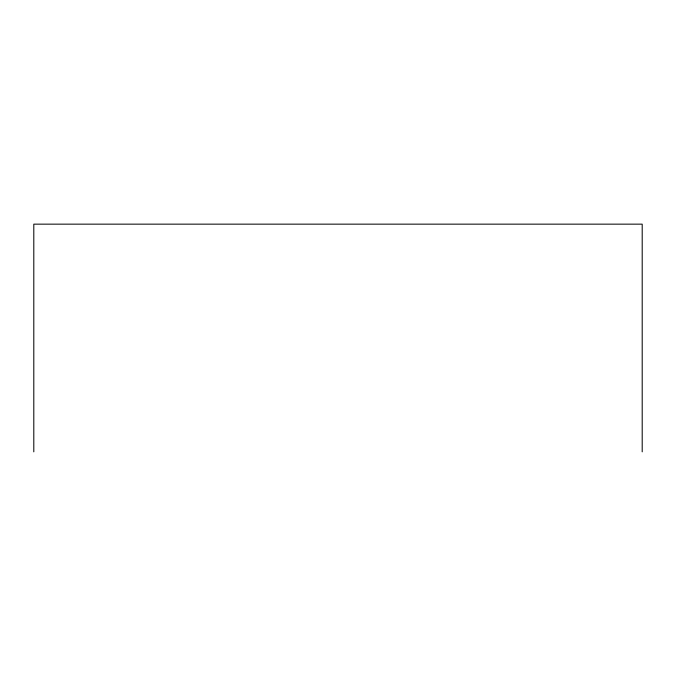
<?xml version="1.0" encoding="UTF-8"?>
<svg xmlns="http://www.w3.org/2000/svg" width="676" height="676" viewBox="0 0 676 676"><rect width="100%" height="100%" fill="white"/><g stroke="black" fill="none" stroke-linecap="round" stroke-linejoin="round"><path stroke-width="1.01" d="M642.2 451.847L642.2 224.153L33.8 224.153L33.8 451.847"/></g></svg>
